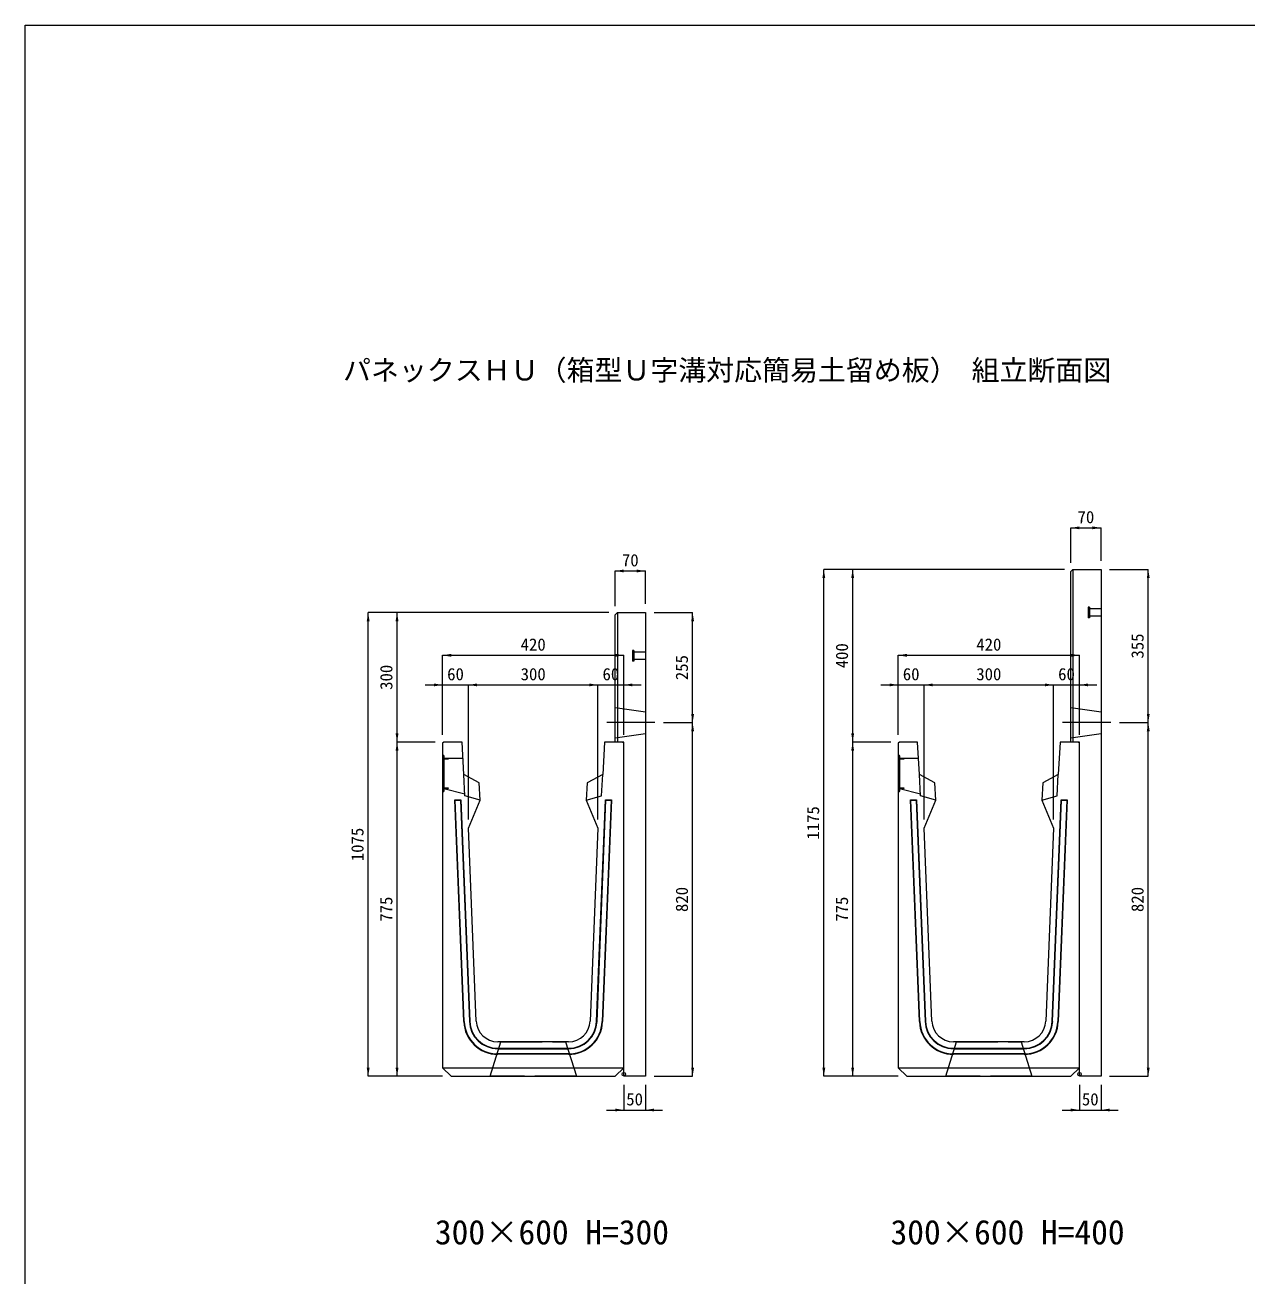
# Model space of a CAD drawing. Units: millimetres at full size; some dimension numbers follow another scale. Extents: x -7442 to 51876, y 9625 to 40052.
# Drawn here: x 5995 to 8827, y 26363 to 29262 of the extents above; entities that cross this region are included whole.
import ezdxf
from ezdxf.enums import TextEntityAlignment as Align

# ---------------------------------------------------------------- set-up
doc = ezdxf.new("R2010")
doc.units = ezdxf.units.MM
doc.header["$LTSCALE"] = 16
doc.header["$PDMODE"] = 32
doc.header["$PDSIZE"] = 8
for name, pattern in [('DASHED', [7.5, 6, -1.5]), ('USER1', [13.5, 7.5, -6]), ('USER2', [285.75, 190.5, -31.75, 31.75, -31.75])]:
    doc.linetypes.add(name, pattern=pattern)
doc.layers.add('0_2', color=7, linetype='Continuous')
doc.layers.add('_0-0_0', color=7, linetype='Continuous')
for name, color, linetype, lineweight in [('HOLE', 7, 'DASHED', 9), ('KIJUN', 5, 'Continuous', 9), ('WWAY', 5, 'Continuous', 9), ('寸法線', 7, 'Continuous', 9), ('本体', 2, 'Continuous', 13), ('補助線', 8, 'Continuous', 9), ('ｲﾝｻｰﾄ', 3, 'USER1', 9)]:
    doc.layers.add(name, color=color, linetype=linetype, lineweight=lineweight)
doc.styles.add('ＭＳ ゴシック', font='')
doc.styles.get('ＭＳ ゴシック').set_extended_font_data('MS Gothic')

# ---------------------------------------------------------------- blocks, each defined once
blk = doc.blocks.new('filled_arrow')
at = {"color": 0, "linetype": 'Continuous', "lineweight": -2}
blk.add_solid([(7.5, 1.25), (0, 0), (7.5, -1.25)], dxfattribs=at)

msp = doc.modelspace()

# ---------------------------------------------------------------- linework, layer by layer
at = {"layer": 'HOLE'}
for points in [[(7097.77, 26905.37), (7247.77, 26905.37), (7272.77, 26825.37), (7072.77, 26825.37)], [(8153.74, 26905.37), (8303.74, 26905.37), (8328.74, 26825.37), (8128.74, 26825.37)]]:
    msp.add_lwpolyline(points, close=True, dxfattribs=at)
at = {"layer": 'KIJUN'}
for p, q in [((6991.08, 27466.37), (6992.12, 27465.37)), ((7005.09, 27466.37), (7004.13, 27465.37)), ((7004.13, 27465.37), (7024.85, 26952.7)), ((7354.46, 27466.37), (7333.69, 26952.18)), ((7340.45, 27466.37), (7341.41, 27465.37)), ((7354.46, 27466.37), (7353.42, 27465.37)), ((8047.05, 27466.37), (8048.09, 27465.37)), ((8061.06, 27466.37), (8060.1, 27465.37)), ((8060.1, 27465.37), (8080.81, 26952.7)), ((8410.43, 27466.37), (8389.65, 26952.18)), ((8396.42, 27466.37), (8397.38, 27465.37)), ((8410.43, 27466.37), (8409.39, 27465.37)), ((7090.79, 26890.37), (7254.75, 26890.37)), ((7090.79, 26889.37), (7254.75, 26889.37)), ((8146.76, 26890.37), (8310.72, 26890.37)), ((8146.76, 26889.37), (8310.72, 26889.37)), ((7254.75, 26877.37), (7090.79, 26877.37)), ((7254.75, 26876.37), (7090.79, 26876.37)), ((8310.72, 26877.37), (8146.76, 26877.37)), ((8310.72, 26876.37), (8146.76, 26876.37))]:
    msp.add_line(p, q, dxfattribs=at)
at = {"layer": 'KIJUN', "color": 7, "lineweight": 13}
for p, q in [((7040.83, 26953.35), (7022.77, 27400.37)), ((8096.8, 26953.35), (8078.74, 27400.37)), ((7254.75, 26905.37), (7090.79, 26905.37)), ((8310.72, 26905.37), (8146.76, 26905.37))]:
    msp.add_line(p, q, dxfattribs=at)
at = {"layer": 'KIJUN', "color": 7}
for p, q in [((6962.77, 26845.37), (7382.77, 26845.37)), ((8018.74, 26845.37), (8438.74, 26845.37))]:
    msp.add_line(p, q, dxfattribs=at)
at = {"layer": 'KIJUN', "color": 7, "lineweight": 13}
for points in [[(7022.77, 27400.37), (7049.77, 27465.37), (7047.77, 27505.37), (7011.77, 27525.37), (7007.77, 27600.37), (6965.77, 27600.37), (6962.77, 27597.37), (6962.77, 26845.37), (6982.77, 26825.37), (7362.77, 26825.37), (7382.77, 26845.37), (7382.77, 27597.37), (7379.77, 27600.37), (7337.77, 27600.37), (7333.77, 27525.37), (7297.77, 27505.37), (7295.77, 27465.37), (7322.77, 27400.37), (7304.71, 26953.35)], [(8078.74, 27400.37), (8105.74, 27465.37), (8103.74, 27505.37), (8067.74, 27525.37), (8063.74, 27600.37), (8021.74, 27600.37), (8018.74, 27597.37), (8018.74, 26845.37), (8038.74, 26825.37), (8418.74, 26825.37), (8438.74, 26845.37), (8438.74, 27597.37), (8435.74, 27600.37), (8393.74, 27600.37), (8389.74, 27525.37), (8353.74, 27505.37), (8351.74, 27465.37), (8378.74, 27400.37), (8360.68, 26953.35)]]:
    msp.add_lwpolyline(points, dxfattribs=at)
at = {"layer": 'KIJUN', "color": 7, "linetype": 'DASHED', "lineweight": 13}
for points in [[(7049.77, 27465.37), (7014.44, 27475.37), (7011.77, 27525.37)], [(7295.77, 27465.37), (7331.1, 27475.37), (7333.77, 27525.37)], [(8105.74, 27465.37), (8070.41, 27475.37), (8067.74, 27525.37)], [(8351.74, 27465.37), (8387.07, 27475.37), (8389.74, 27525.37)]]:
    msp.add_lwpolyline(points, dxfattribs=at)
at = {"layer": 'KIJUN'}
for points in [[(7011.86, 26952.18), (6991.08, 27466.37), (7005.09, 27466.37), (7025.84, 26952.74)], [(7012.86, 26952.22), (6992.12, 27465.37), (7004.13, 27465.37)], [(7319.7, 26952.74), (7340.45, 27466.37), (7354.46, 27466.37)], [(7320.7, 26952.7), (7341.41, 27465.37), (7353.42, 27465.37), (7332.69, 26952.22)], [(8067.82, 26952.18), (8047.05, 27466.37), (8061.06, 27466.37), (8081.81, 26952.74)], [(8068.82, 26952.22), (8048.09, 27465.37), (8060.1, 27465.37)], [(8375.67, 26952.74), (8396.42, 27466.37), (8410.43, 27466.37)], [(8376.66, 26952.7), (8397.38, 27465.37), (8409.39, 27465.37), (8388.65, 26952.22)]]:
    msp.add_lwpolyline(points, dxfattribs=at)
for centre, radius, start, end in [((7090.79, 26955.37), 79, 182.31372, 270), ((7090.79, 26955.37), 78, 182.31372, 270), ((7090.79, 26955.37), 66, 182.31372, 270), ((7090.79, 26955.37), 65, 182.31372, 270), ((7254.75, 26955.37), 65, 270, 357.68628), ((7254.75, 26955.37), 66, 270, 357.68628), ((7254.75, 26955.37), 78, 270, 357.68628), ((7254.75, 26955.37), 79, 270, 357.68628), ((8146.76, 26955.37), 79, 182.31372, 270), ((8146.76, 26955.37), 78, 182.31372, 270), ((8146.76, 26955.37), 66, 182.31372, 270), ((8146.76, 26955.37), 65, 182.31372, 270), ((8310.72, 26955.37), 65, 270, 357.68628), ((8310.72, 26955.37), 66, 270, 357.68628), ((8310.72, 26955.37), 78, 270, 357.68628), ((8310.72, 26955.37), 79, 270, 357.68628)]:
    msp.add_arc(centre, radius, start, end, dxfattribs=at)
at = {"layer": 'KIJUN', "color": 7, "lineweight": 13}
for centre, start, end in [((7090.79, 26955.37), 182.31372, 270), ((7254.75, 26955.37), 270, 357.68628), ((8146.76, 26955.37), 182.31372, 270), ((8310.72, 26955.37), 270, 357.68628)]:
    msp.add_arc(centre, 50, start, end, dxfattribs=at)
at = {"layer": 'WWAY', "color": 7, "linetype": 'DASHED', "lineweight": 13}
for points in [[(6962.77, 27570.37), (6965.97, 27568.37), (6965.97, 27486.37), (6962.77, 27484.37)], [(7009.8, 27562.37), (6965.97, 27562.37), (6965.97, 27568.37), (6962.77, 27570.37)], [(8018.74, 27570.37), (8021.94, 27568.37), (8021.94, 27486.37), (8018.74, 27484.37)], [(8065.77, 27562.37), (8021.94, 27562.37), (8021.94, 27568.37), (8018.74, 27570.37)], [(6962.77, 27484.37), (6965.97, 27486.37), (6965.97, 27492.37), (7014.17, 27480.37)], [(8018.74, 27484.37), (8021.94, 27486.37), (8021.94, 27492.37), (8070.14, 27480.37)]]:
    msp.add_lwpolyline(points, dxfattribs=at)
at = {"layer": 'WWAY'}
for points in [[(6963.97, 27567.37), (6965.97, 27567.37), (6965.97, 27487.37), (6963.97, 27487.37)], [(6965.97, 27562.37), (6975.97, 27562.37), (6975.97, 27560.37), (6965.97, 27560.37)], [(8019.94, 27567.37), (8021.94, 27567.37), (8021.94, 27487.37), (8019.94, 27487.37)], [(8021.94, 27562.37), (8031.94, 27562.37), (8031.94, 27560.37), (8021.94, 27560.37)], [(6965.97, 27494.37), (6975.97, 27494.37), (6975.97, 27492.37), (6965.97, 27492.37)], [(8021.94, 27494.37), (8031.94, 27494.37), (8031.94, 27492.37), (8021.94, 27492.37)]]:
    msp.add_lwpolyline(points, close=True, dxfattribs=at)
at = {"layer": '寸法線'}
for p, q in [((8418.74, 28096.81), (8488.74, 28096.81)), ((8418.74, 28015.37), (8418.74, 28096.81)), ((8488.74, 28020.37), (8488.74, 28096.81)), ((7362.77, 27996.81), (7432.77, 27996.81)), ((7362.77, 27915.37), (7362.77, 27996.81)), ((7432.77, 27920.37), (7432.77, 27996.81)), ((7846.27, 26825.37), (7846.27, 28000.37)), ((8403.74, 28000.37), (7846.27, 28000.37)), ((7913.16, 27600.37), (7913.16, 28000.37)), ((8403.74, 28000.37), (7913.16, 28000.37)), ((8508.74, 28000.37), (8598.17, 28000.37)), ((8598.17, 27645.37), (8598.17, 28000.37)), ((6790.3, 26825.37), (6790.3, 27900.37)), ((7347.77, 27900.37), (6790.3, 27900.37)), ((6857.19, 27600.37), (6857.19, 27900.37)), ((7347.77, 27900.37), (6857.19, 27900.37)), ((7452.77, 27900.37), (7542.2, 27900.37)), ((7542.2, 27645.37), (7542.2, 27900.37)), ((6962.77, 27801.37), (7382.77, 27801.37)), ((6962.77, 27617.37), (6962.77, 27801.37)), ((7382.77, 27617.37), (7382.77, 27801.37)), ((8018.74, 27801.37), (8438.74, 27801.37)), ((8018.74, 27617.37), (8018.74, 27801.37)), ((8438.74, 27617.37), (8438.74, 27801.37)), ((6922.77, 27732.7), (7062.77, 27732.7)), ((6962.77, 27617.37), (6962.77, 27732.7)), ((7022.77, 27732.7), (7322.77, 27732.7)), ((7022.77, 27420.37), (7022.77, 27732.7)), ((7022.77, 27420.37), (7022.77, 27732.7)), ((7282.77, 27732.7), (7422.77, 27732.7)), ((7322.77, 27420.37), (7322.77, 27732.7)), ((7322.77, 27420.37), (7322.77, 27732.7)), ((7382.77, 27617.37), (7382.77, 27732.7)), ((7978.74, 27732.7), (8118.74, 27732.7)), ((8018.74, 27617.37), (8018.74, 27732.7)), ((8078.74, 27732.7), (8378.74, 27732.7)), ((8078.74, 27420.37), (8078.74, 27732.7)), ((8078.74, 27420.37), (8078.74, 27732.7)), ((8338.74, 27732.7), (8478.74, 27732.7)), ((8378.74, 27420.37), (8378.74, 27732.7)), ((8378.74, 27420.37), (8378.74, 27732.7)), ((8438.74, 27617.37), (8438.74, 27732.7)), ((7475.04, 27645.37), (7542.2, 27645.37)), ((7475.04, 27645.37), (7542.2, 27645.37)), ((7542.2, 26825.37), (7542.2, 27645.37)), ((8531.32, 27645.37), (8598.17, 27645.37)), ((8531.32, 27645.37), (8598.17, 27645.37)), ((8598.17, 26825.37), (8598.17, 27645.37)), ((6857.19, 26825.37), (6857.19, 27600.37)), ((6945.77, 27600.37), (6857.19, 27600.37)), ((6945.77, 27600.37), (6857.19, 27600.37)), ((7913.16, 26825.37), (7913.16, 27600.37)), ((8001.74, 27600.37), (7913.16, 27600.37)), ((8001.74, 27600.37), (7913.16, 27600.37)), ((6962.77, 26825.37), (6790.3, 26825.37)), ((6962.77, 26825.37), (6857.19, 26825.37)), ((7452.77, 26825.37), (7542.2, 26825.37)), ((8018.74, 26825.37), (7846.27, 26825.37)), ((8018.74, 26825.37), (7913.16, 26825.37)), ((8508.74, 26825.37), (8598.17, 26825.37)), ((7382.77, 26805.37), (7382.77, 26747.25)), ((7432.77, 26805.37), (7432.77, 26747.25)), ((8438.74, 26805.37), (8438.74, 26747.25)), ((8488.74, 26805.37), (8488.74, 26747.25)), ((7342.77, 26747.25), (7472.77, 26747.25)), ((8398.74, 26747.25), (8528.74, 26747.25))]:
    msp.add_line(p, q, dxfattribs=at)
at = {"layer": '寸法線', "linetype": 'USER2'}
for p, q in [((7455.04, 27645.37), (7343.14, 27645.37)), ((8511.32, 27645.37), (8399.42, 27645.37))]:
    msp.add_line(p, q, dxfattribs=at)
at = {"layer": '本体', "color": 4, "lineweight": 5}
for p, q in [((8423.74, 28000.37), (8423.74, 27600.37)), ((7367.77, 27900.37), (7367.77, 27600.37))]:
    msp.add_line(p, q, dxfattribs=at)
at = {"layer": '本体', "linetype": 'USER1', "lineweight": 9}
for p, q in [((7362.77, 27680.37), (7432.77, 27670.37)), ((8418.74, 27680.37), (8488.74, 27670.37)), ((7362.77, 27610.37), (7432.77, 27620.37)), ((8418.74, 27610.37), (8488.74, 27620.37))]:
    msp.add_line(p, q, dxfattribs=at)
at = {"layer": '本体'}
for points in [[(8418.74, 27995.37), (8423.74, 28000.37), (8488.74, 28000.37), (8488.74, 26825.37), (8438.74, 26825.37), (8438.74, 27600.37), (8418.74, 27600.37)], [(7362.77, 27895.37), (7367.77, 27900.37), (7432.77, 27900.37), (7432.77, 26825.37), (7382.77, 26825.37), (7382.77, 27600.37), (7362.77, 27600.37)]]:
    msp.add_lwpolyline(points, close=True, dxfattribs=at)
at = {"layer": '補助線', "color": 1, "lineweight": 13}
msp.add_lwpolyline([(5995.04, 29262.44), (16848, 29262.44), (16848, 22761.98), (5995.04, 22761.98)], close=True, dxfattribs=at)
at = {"layer": '補助線'}
for p in [(7382.77, 26830.37), (8438.74, 26830.37)]:
    msp.add_point(p, dxfattribs=at)
at = {"layer": 'ｲﾝｻｰﾄ'}
for p, q in [((8458.74, 27912.87), (8458.74, 27887.87)), ((8461.74, 27912.87), (8458.74, 27912.87)), ((8461.74, 27912.87), (8461.74, 27887.87)), ((8488.74, 27908.87), (8461.74, 27908.87)), ((8488.74, 27908.87), (8488.74, 27891.87)), ((8461.74, 27887.87), (8458.74, 27887.87)), ((8488.74, 27891.87), (8461.74, 27891.87)), ((7402.77, 27812.87), (7402.77, 27787.87)), ((7405.77, 27812.87), (7402.77, 27812.87)), ((7405.77, 27812.87), (7405.77, 27787.87)), ((7405.77, 27787.87), (7402.77, 27787.87)), ((7432.77, 27808.87), (7405.77, 27808.87)), ((7432.77, 27791.87), (7405.77, 27791.87)), ((7432.77, 27808.87), (7432.77, 27791.87))]:
    msp.add_line(p, q, dxfattribs=at)

# ---------------------------------------------------------------- block references
at = {"layer": '寸法線', "xscale": 2.67, "yscale": 2.67}
for p in [(8418.74, 28096.81), (7362.77, 27996.81), (6962.77, 27801.37), (8018.74, 27801.37), (7022.77, 27732.7), (7022.77, 27732.7), (7382.77, 27732.7), (8078.74, 27732.7), (8078.74, 27732.7), (8438.74, 27732.7), (7432.77, 26747.25), (8488.74, 26747.25)]:
    msp.add_blockref('filled_arrow', p, dxfattribs=at)
for p, rotation in [((8488.74, 28096.81), 180), ((7432.77, 27996.81), 180), ((7846.27, 28000.37), 270), ((7913.16, 28000.37), 270), ((8598.17, 28000.37), 270), ((6790.3, 27900.37), 270), ((6857.19, 27900.37), 270), ((7542.2, 27900.37), 270), ((7382.77, 27801.37), 180), ((8438.74, 27801.37), 180), ((6962.77, 27732.7), 180), ((7322.77, 27732.7), 180), ((7322.77, 27732.7), 180), ((8018.74, 27732.7), 180), ((8378.74, 27732.7), 180), ((8378.74, 27732.7), 180), ((7542.2, 27645.37), 90), ((8598.17, 27645.37), 90), ((7542.2, 27645.37), 270), ((8598.17, 27645.37), 270), ((6857.19, 27600.37), 90), ((7913.16, 27600.37), 90), ((6857.19, 27600.37), 270), ((7913.16, 27600.37), 270), ((6790.3, 26825.37), 90), ((6857.19, 26825.37), 90), ((7542.2, 26825.37), 90), ((7846.27, 26825.37), 90), ((7913.16, 26825.37), 90), ((8598.17, 26825.37), 90), ((7382.77, 26747.25), 180), ((8438.74, 26747.25), 180)]:
    msp.add_blockref('filled_arrow', p, dxfattribs=dict(at, rotation=rotation))

# ---------------------------------------------------------------- texts
at = {"layer": '0_2', "style": 'ＭＳ ゴシック'}
for s, p in [('300×600 H=300', (6944.99, 26418.63)), ('300×600 H=400', (8000.96, 26418.63))]:
    msp.add_text(s, height=56.96, dxfattribs=at).set_placement(p, align=Align.BOTTOM_LEFT)
at = {"layer": '_0-0_0', "style": 'ＭＳ ゴシック'}
msp.add_text('パネックスＨＵ（箱型Ｕ字溝対応簡易土留め板） 組立断面図', height=47.47, dxfattribs=at).set_placement((7622.3, 28462.28), align=Align.MIDDLE_CENTER)
at = {"layer": '寸法線', "style": 'ＭＳ ゴシック'}
for s, p in [('70', (8453.74, 28121.81)), ('70', (7397.77, 28021.81)), ('420', (7172.77, 27826.37)), ('420', (8228.74, 27826.37)), ('60', (6992.77, 27757.7)), ('300', (7172.77, 27757.7)), ('60', (7352.77, 27757.7)), ('60', (8048.74, 27757.7)), ('300', (8228.74, 27757.7)), ('60', (8408.74, 27757.7)), ('50', (7407.77, 26772.25)), ('50', (8463.74, 26772.25))]:
    msp.add_text(s, height=28.48, dxfattribs=at).set_placement(p, align=Align.MIDDLE_CENTER)
for s, p in [('355', (8573.17, 27822.87)), ('400', (7888.16, 27800.37)), ('255', (7517.2, 27772.87)), ('300', (6832.19, 27750.37)), ('1175', (7821.27, 27412.87)), ('1075', (6765.3, 27362.87)), ('820', (7517.2, 27235.37)), ('820', (8573.17, 27235.37)), ('775', (6832.19, 27212.87)), ('775', (7888.16, 27212.87))]:
    msp.add_text(s, height=28.48, rotation=90, dxfattribs=at).set_placement(p, align=Align.MIDDLE_CENTER)

doc.saveas('drawing.dxf')
